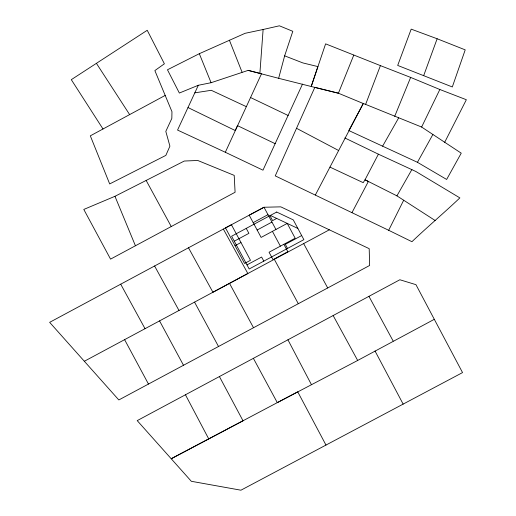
<?xml version="1.0" encoding="UTF-8"?>
<svg xmlns="http://www.w3.org/2000/svg" width="516" height="516" viewBox="0 0 516 516"><rect width="100%" height="100%" fill="white"/><g stroke="black" fill="none" stroke-linecap="round" stroke-linejoin="round"><path stroke-width="0.77" d="M259.883 73.362L263.115 29.496L279.401 25.8L292.804 31.308L284.645 55.844L278.64 78.309L248.164 70.376L211.089 82.708L198.318 85.275L179.355 93.041L167.461 69.783L199.318 53.696L245.1 33.308L263.115 29.496M423.675 75.652L437.142 38.758L411.188 29.135L397.694 65.429L452.313 86.959L465.206 49.865L437.142 38.758M365.625 104.387L363.277 103.523L348.803 130.535L417.438 162.301L446.643 179.452L461.233 153.168L421.624 127.046L365.625 104.387L380.415 65.616L325.609 43.847L311.219 86.495L278.64 78.309M353.77 55.115L338.412 93.215L311.219 86.495L317.921 66.596L302.905 62.939L284.645 55.844M394.695 116.345L410.646 77.413L439.838 89.5L466.348 99.723L444.637 142.403M302.499 84.082L262.973 170.177L225.324 152.272L261.496 73.782L248.164 70.376M225.324 152.272L177.549 130.064L198.318 85.275M421.624 127.046L439.838 89.5M329.956 167.107L363.277 103.523L338.412 93.215L314.812 87.372L275.247 175.879L388.677 230.284L403.68 200.227L396.927 195.861L365.025 179.781L363.2 182.664L329.956 167.107L315.373 194.984M388.677 230.284L411.936 241.701C427.564 226.782 444.173 212.798 459.866 197.892L415.851 171.486L378.402 154.187L365.025 179.781L368.366 181.471L352.06 212.482M417.438 162.301L432.879 134.489M382.627 146.151L398.662 117.874M396.927 195.861L411.903 169.512M165.21 95.396L90.319 135.831L109.682 183.928L165.849 155.393L169.912 146.151L165.81 131.393L171.828 118.416L171.963 111.695L154.858 70.589L164.398 63.797L147.228 30.289L71.298 79.664L103 128.987M253.369 358.304L277.305 402.641L357.672 360.458L434.304 319.314M135.424 245.771L235.09 192.262L234.212 175.388L197.744 160.47L184.296 161.037L114.958 196.299L83.798 209.438L110.559 259.122L135.424 245.771L114.958 196.299M120.705 284.187L263.992 207.251L280.801 206.851L369.198 248.667L369.637 265.469L118.822 399.952L49.652 322.339L120.705 284.187L145.035 328.686L247.848 273.512L223.357 229.072M329.337 229.807L212.934 292.256L188.501 247.79M185.444 394.779L399.855 279.756L415.954 284.664L462.536 372.591L240.933 490.2L191.326 481.293L137.211 420.624L185.444 394.779L208.735 438.91L171.215 458.743L297.738 391.818L325.977 445.063M253.175 222.615L267.985 214.669M234.283 241.191L248.905 233.348L246.242 228.382M276.705 218.436L272.603 220.635L269.939 215.669M257.142 230.02L271.951 222.074M235.038 245.687L240.959 242.514M246.99 264.889L261.612 257.045L263.811 261.135M301.679 235.554L285.309 244.332L287.509 248.428M84.334 361.264L145.035 328.686M208.735 438.91L243.017 420.792L219.39 376.525M194.803 92.841L211.276 90.294L246.287 106.638M380.415 65.616L410.646 77.413M270.371 215.436L297.861 228.44M250.421 97.472L288.154 115.494M275.202 143.7L237.483 125.633L235.264 130.548L187.992 107.541M344.869 137.972L378.402 154.187M296.526 128.291L338.49 150.44M403.68 200.227L435.13 220.5M96.402 63.326L129.639 114.604M154.594 265.992L178.994 310.477M333.142 315.534L357.672 360.458M146.151 180.432L171.254 226.537M368.927 296.326L393.166 341.063M303.653 243.591L327.692 287.96M274.312 259.322L298.306 303.711M229.504 283.355L253.504 327.718M194.545 302.131L218.513 346.5M159.567 320.9L183.496 365.276M275.925 229.478L264.011 207.264L249.202 215.204L261.115 237.425L287.238 223.415L295.178 238.224L269.062 252.234L273.029 259.638L287.844 251.692L283.871 244.287M272.429 231.355L280.369 246.164M124.601 339.651L148.466 384.059M375.016 350.977L403.144 404.112M287.922 339.786L311.387 384.555M199.318 53.696L211.089 82.708M229.394 40.184L242.056 72.169M231.426 224.737L225.505 227.917L244.571 263.463L250.492 260.283L231.426 224.737M276.699 212.044L231.62 236.225L249.183 268.978L303.872 239.65L293.275 219.887L276.699 212.044"/></g></svg>
